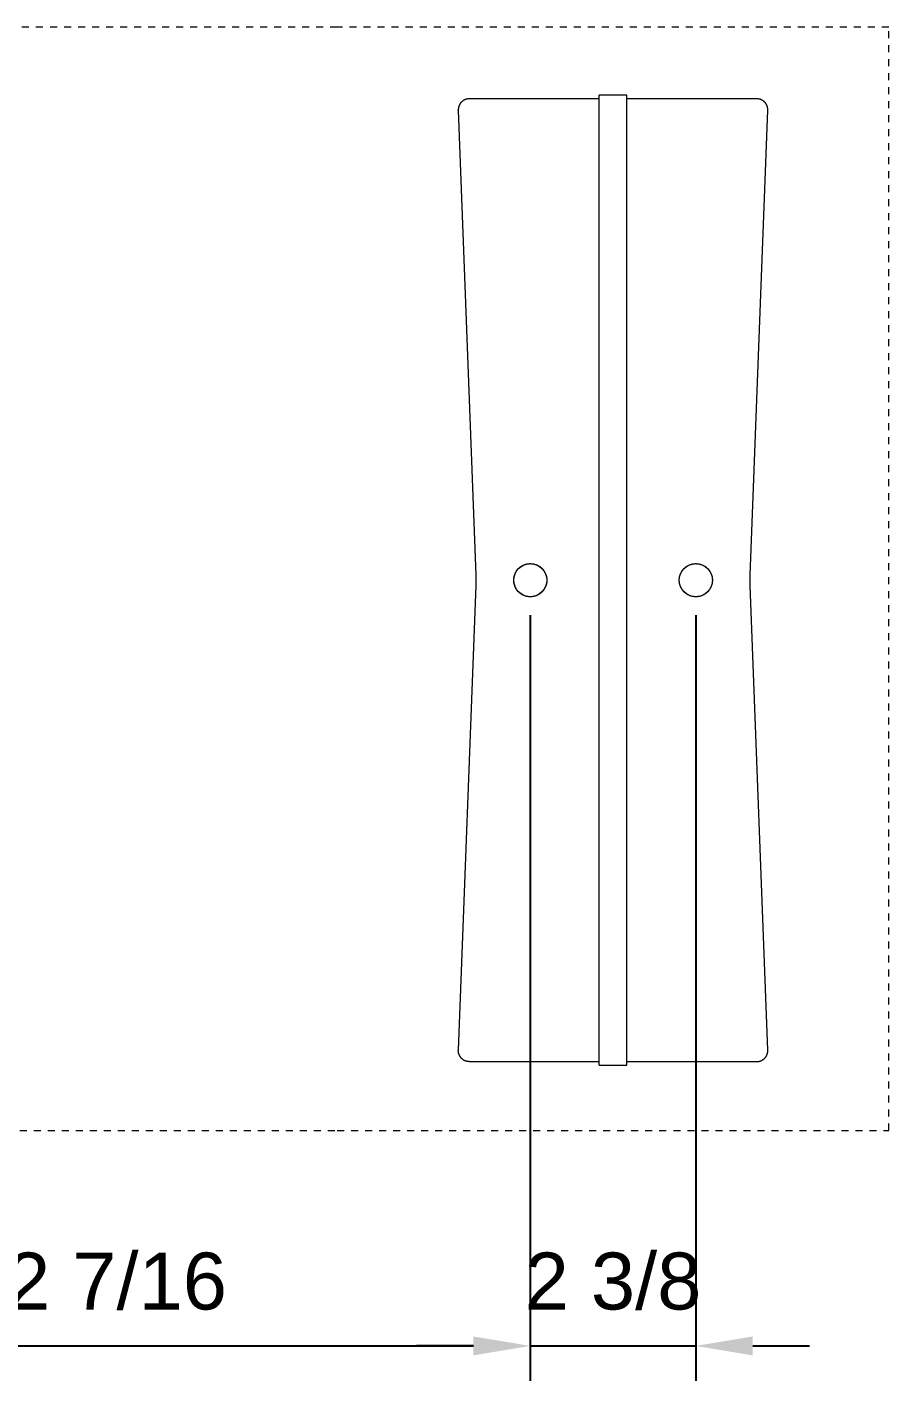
# Model space of a CAD drawing. Header units: inches. Extents: x -6 to 95, y -2 to 61.
# Drawn here: x 39.82 to 52.13, y -0.32 to 19.01 of the extents above; entities that cross this region are included whole.
import ezdxf

# ---------------------------------------------------------------- set-up
doc = ezdxf.new("R2010")
doc.units = ezdxf.units.IN
doc.linetypes.add('HIDDEN', pattern=[1.905, 1.27, -0.635])
for name, color, linetype, lineweight in [('ZANO_R', 7, 'Continuous', 0), ('ZANO_R_przerywana', 250, 'HIDDEN', 0), ('ZANO_W', 1, 'Continuous', 0)]:
    doc.layers.add(name, color=color, linetype=linetype, lineweight=lineweight)
doc.styles.get("Standard").update_dxf_attribs({"font": 'arial.ttf'})
doc.dimstyles.new('amerykanie', dxfattribs={"dimtxt": 50, "dimasz": 50, "dimexe": 0.5, "dimexo": 0.5, "dimgap": 1, "dimtad": 1, "dimdec": 0, "dimzin": 0, "dimlunit": 5, "dimtxsty": 'Standard', "dimcen": 0.09, "dimclrd": 1, "dimclre": 1, "dimclrt": 1, "dimazin": 0, "dimtfac": 1, "dimtdec": 0, "dimtmove": 0, "dimatfit": 3, "dimfxl": 1, "dimtzin": 0, "dimarcsym": 1})

# ---------------------------------------------------------------- blocks, each defined once
blk = doc.blocks.new('*D358')
at = {"layer": 'ZANO_W', "color": 1, "lineweight": -2}
for p, q in [((34.561, 10.617), (34.561, -0.316)), ((47.009, 10.617), (47.009, -0.316)), ((35.373, 0.184), (46.196, 0.184))]:
    blk.add_line(p, q, dxfattribs=at)
at = {"layer": 'ZANO_W', "color": 1}
for points in [[(35.373, 0.319), (35.373, 0.048), (34.561, 0.184)], [(46.196, 0.048), (46.196, 0.319), (47.009, 0.184)]]:
    blk.add_solid(points, dxfattribs=at)
at = {"layer": 'ZANO_W', "color": 1, "insert": (40.785, 1.104), "char_height": 0.8125, "attachment_point": 5}
blk.add_mtext('12 7/16', dxfattribs=at)
blk = doc.blocks.new('*D359')
at = {"layer": 'ZANO_W', "color": 1, "lineweight": -2}
for p, q in [((47.009, 10.617), (47.009, -0.316)), ((49.372, 10.617), (49.372, -0.316)), ((46.196, 0.184), (45.384, 0.184)), ((47.009, 0.184), (49.372, 0.184)), ((50.184, 0.184), (50.997, 0.184))]:
    blk.add_line(p, q, dxfattribs=at)
at = {"layer": 'ZANO_W', "color": 1}
for points in [[(46.196, 0.048), (46.196, 0.319), (47.009, 0.184)], [(50.184, 0.319), (50.184, 0.048), (49.372, 0.184)]]:
    blk.add_solid(points, dxfattribs=at)
at = {"layer": 'ZANO_W', "color": 1, "insert": (48.19, 1.104), "char_height": 0.8125, "attachment_point": 5}
blk.add_mtext('2 3/8', dxfattribs=at)

msp = doc.modelspace()

# ---------------------------------------------------------------- linework, layer by layer
at = {"layer": 'ZANO_R'}
for p, q in [((46.0803, 17.97956), (46.07533, 17.9775)), ((46.08534, 17.98145), (46.0803, 17.97956)), ((46.09044, 17.98316), (46.08534, 17.98145)), ((46.09559, 17.9847), (46.09044, 17.98316)), ((46.1008, 17.98607), (46.09559, 17.9847)), ((46.10604, 17.98725), (46.1008, 17.98607)), ((46.11133, 17.98825), (46.10604, 17.98725)), ((46.11665, 17.98908), (46.11133, 17.98825)), ((46.12199, 17.98972), (46.11665, 17.98908)), ((46.12735, 17.99018), (46.12199, 17.98972)), ((46.13272, 17.99045), (46.12735, 17.99018)), ((46.1381, 17.99055), (46.13272, 17.99045)), ((47.99328, 17.99055), (46.1381, 17.99055)), ((47.99328, 4.19078), (47.99328, 18.0434)), ((48.38719, 18.0434), (47.99328, 18.0434)), ((48.38719, 4.19078), (48.38719, 18.0434)), ((50.24237, 17.99055), (48.38719, 17.99055)), ((50.24777, 17.99045), (50.24237, 17.99055)), ((50.25315, 17.99018), (50.24777, 17.99045)), ((50.25852, 17.98972), (50.25315, 17.99018)), ((50.26387, 17.98907), (50.25852, 17.98972)), ((50.2692, 17.98824), (50.26387, 17.98907)), ((50.2745, 17.98724), (50.2692, 17.98824)), ((50.27976, 17.98605), (50.2745, 17.98724)), ((50.28497, 17.98468), (50.27976, 17.98605)), ((50.29014, 17.98313), (50.28497, 17.98468)), ((50.29525, 17.98141), (50.29014, 17.98313)), ((50.3003, 17.97951), (50.29525, 17.98141)), ((50.30527, 17.97745), (50.3003, 17.97951)), ((45.98063, 17.83836), (45.98054, 17.83298)), ((45.98057, 17.83002), (45.98054, 17.83298)), ((45.98065, 17.82706), (45.98057, 17.83002)), ((45.98091, 17.84373), (45.98063, 17.83836)), ((45.98065, 17.82706), (46.23022, 11.19085)), ((45.98136, 17.84909), (45.98091, 17.84373)), ((45.98201, 17.85444), (45.98136, 17.84909)), ((45.98283, 17.85975), (45.98201, 17.85444)), ((45.98383, 17.86504), (45.98283, 17.85975)), ((45.98502, 17.87029), (45.98383, 17.86504)), ((45.98638, 17.87549), (45.98502, 17.87029)), ((45.98792, 17.88065), (45.98638, 17.87549)), ((45.98964, 17.88575), (45.98792, 17.88065)), ((45.99152, 17.89078), (45.98964, 17.88575)), ((45.99358, 17.89576), (45.99152, 17.89078)), ((45.99581, 17.90065), (45.99358, 17.89576)), ((45.9982, 17.90547), (45.99581, 17.90065)), ((46.00076, 17.91021), (45.9982, 17.90547)), ((46.00348, 17.91485), (46.00076, 17.91021)), ((46.00635, 17.9194), (46.00348, 17.91485)), ((46.00938, 17.92385), (46.00635, 17.9194)), ((46.01255, 17.92819), (46.00938, 17.92385)), ((46.01588, 17.93242), (46.01255, 17.92819)), ((46.01934, 17.93653), (46.01588, 17.93242)), ((46.02295, 17.94053), (46.01934, 17.93653)), ((46.02669, 17.9444), (46.02295, 17.94053)), ((46.03056, 17.94813), (46.02669, 17.9444)), ((46.03455, 17.95174), (46.03056, 17.94813)), ((46.03866, 17.95521), (46.03455, 17.95174)), ((46.0429, 17.95853), (46.03866, 17.95521)), ((46.04724, 17.96171), (46.0429, 17.95853)), ((46.05169, 17.96473), (46.04724, 17.96171)), ((46.05623, 17.96761), (46.05169, 17.96473)), ((46.06088, 17.97032), (46.05623, 17.96761)), ((46.06561, 17.97288), (46.06088, 17.97032)), ((46.07043, 17.97527), (46.06561, 17.97288)), ((46.07533, 17.9775), (46.07043, 17.97527)), ((50.15026, 11.19085), (50.39983, 17.82706)), ((50.31018, 17.97521), (50.30527, 17.97745)), ((50.31501, 17.97281), (50.31018, 17.97521)), ((50.31975, 17.97024), (50.31501, 17.97281)), ((50.3244, 17.96751), (50.31975, 17.97024)), ((50.32895, 17.96463), (50.3244, 17.96751)), ((50.33341, 17.96159), (50.32895, 17.96463)), ((50.33775, 17.9584), (50.33341, 17.96159)), ((50.34199, 17.95506), (50.33775, 17.9584)), ((50.34611, 17.95158), (50.34199, 17.95506)), ((50.35011, 17.94796), (50.34611, 17.95158)), ((50.35398, 17.94421), (50.35011, 17.94796)), ((50.35772, 17.94032), (50.35398, 17.94421)), ((50.36132, 17.93632), (50.35772, 17.94032)), ((50.36479, 17.93219), (50.36132, 17.93632)), ((50.36811, 17.92794), (50.36479, 17.93219)), ((50.37128, 17.92358), (50.36811, 17.92794)), ((50.37431, 17.91912), (50.37128, 17.92358)), ((50.37718, 17.91455), (50.37431, 17.91912)), ((50.37989, 17.90989), (50.37718, 17.91455)), ((50.38244, 17.90514), (50.37989, 17.90989)), ((50.38483, 17.90031), (50.38244, 17.90514)), ((50.38705, 17.8954), (50.38483, 17.90031)), ((50.3891, 17.89041), (50.38705, 17.8954)), ((50.39098, 17.88535), (50.3891, 17.89041)), ((50.39268, 17.88024), (50.39098, 17.88535)), ((50.39421, 17.87507), (50.39268, 17.88024)), ((50.39556, 17.86985), (50.39421, 17.87507)), ((50.39674, 17.86459), (50.39556, 17.86985)), ((50.39773, 17.85929), (50.39674, 17.86459)), ((50.39854, 17.85396), (50.39773, 17.85929)), ((50.39916, 17.8486), (50.39854, 17.85396)), ((50.3996, 17.84323), (50.39916, 17.8486)), ((50.39986, 17.83784), (50.3996, 17.84323)), ((50.39983, 17.82706), (50.39994, 17.83245)), ((50.39994, 17.83245), (50.39986, 17.83784)), ((46.789, 11.20445), (46.79216, 11.21197)), ((46.79216, 11.21197), (46.79557, 11.21938)), ((46.79557, 11.21938), (46.79924, 11.22667)), ((46.79924, 11.22667), (46.80315, 11.23383)), ((46.80315, 11.23383), (46.80731, 11.24085)), ((46.80731, 11.24085), (46.81171, 11.24772)), ((46.81171, 11.24772), (46.81635, 11.25443)), ((46.81635, 11.25443), (46.82121, 11.26098)), ((46.82121, 11.26098), (46.8263, 11.26736)), ((46.8263, 11.26736), (46.8316, 11.27356)), ((46.8316, 11.27356), (46.83712, 11.27958)), ((46.83712, 11.27958), (46.84284, 11.28539)), ((46.84284, 11.28539), (46.84876, 11.29101)), ((46.84876, 11.29101), (46.85486, 11.29642)), ((46.85486, 11.29642), (46.86115, 11.30162)), ((46.86115, 11.30162), (46.86762, 11.3066)), ((46.86762, 11.3066), (46.87425, 11.31135)), ((46.87425, 11.31135), (46.88105, 11.31586)), ((46.88105, 11.31586), (46.88799, 11.32014)), ((46.88799, 11.32014), (46.89508, 11.32418)), ((46.89508, 11.32418), (46.9023, 11.32797)), ((46.9023, 11.32797), (46.90966, 11.33151)), ((46.90966, 11.33151), (46.91712, 11.3348)), ((46.91712, 11.3348), (46.9247, 11.33782)), ((46.9247, 11.33782), (46.93238, 11.34058)), ((46.93238, 11.34058), (46.94015, 11.34308)), ((46.94015, 11.34308), (46.948, 11.3453)), ((46.948, 11.3453), (46.95592, 11.34726)), ((46.95592, 11.34726), (46.9639, 11.34893)), ((46.9639, 11.34893), (46.97194, 11.35034)), ((46.97194, 11.35034), (46.98002, 11.35146)), ((46.98002, 11.35146), (46.98814, 11.3523)), ((46.98814, 11.3523), (46.99628, 11.35287)), ((46.99628, 11.35287), (47.00443, 11.35315)), ((47.00443, 11.35315), (47.01259, 11.35315)), ((47.01259, 11.35315), (47.02074, 11.35287)), ((47.02074, 11.35287), (47.02888, 11.3523)), ((47.02888, 11.3523), (47.037, 11.35146)), ((47.037, 11.35146), (47.04508, 11.35034)), ((47.04508, 11.35034), (47.05312, 11.34893)), ((47.05312, 11.34893), (47.0611, 11.34726)), ((47.0611, 11.34726), (47.06902, 11.3453)), ((47.06902, 11.3453), (47.07687, 11.34308)), ((47.07687, 11.34308), (47.08464, 11.34058)), ((47.08464, 11.34058), (47.09232, 11.33782)), ((47.09232, 11.33782), (47.0999, 11.3348)), ((47.0999, 11.3348), (47.10737, 11.33151)), ((47.10737, 11.33151), (47.11472, 11.32797)), ((47.11472, 11.32797), (47.12194, 11.32418)), ((47.12194, 11.32418), (47.12903, 11.32014)), ((47.12903, 11.32014), (47.13598, 11.31586)), ((47.13598, 11.31586), (47.14277, 11.31135)), ((47.14277, 11.31135), (47.1494, 11.3066)), ((47.1494, 11.3066), (47.15587, 11.30162)), ((47.15587, 11.30162), (47.16216, 11.29642)), ((47.16216, 11.29642), (47.16827, 11.29101)), ((47.16827, 11.29101), (47.17418, 11.28539)), ((47.17418, 11.28539), (47.1799, 11.27958)), ((47.1799, 11.27958), (47.18542, 11.27356)), ((47.18542, 11.27356), (47.19072, 11.26736)), ((47.19072, 11.26736), (47.19581, 11.26098)), ((47.19581, 11.26098), (47.20067, 11.25443)), ((47.20067, 11.25443), (47.20531, 11.24772)), ((47.20531, 11.24772), (47.20971, 11.24085)), ((47.20971, 11.24085), (47.21387, 11.23383)), ((47.21387, 11.23383), (47.21778, 11.22667)), ((47.21778, 11.22667), (47.22145, 11.21938)), ((47.22145, 11.21938), (47.22486, 11.21197)), ((47.22486, 11.21197), (47.22802, 11.20445)), ((49.15246, 11.20445), (49.15561, 11.21197)), ((49.15561, 11.21197), (49.15902, 11.21938)), ((49.15902, 11.21938), (49.16269, 11.22667)), ((49.16269, 11.22667), (49.16661, 11.23383)), ((49.16661, 11.23383), (49.17077, 11.24085)), ((49.17077, 11.24085), (49.17517, 11.24772)), ((49.17517, 11.24772), (49.1798, 11.25443)), ((49.1798, 11.25443), (49.18467, 11.26098)), ((49.18467, 11.26098), (49.18975, 11.26736)), ((49.18975, 11.26736), (49.19506, 11.27356)), ((49.19506, 11.27356), (49.20057, 11.27958)), ((49.20057, 11.27958), (49.20629, 11.28539)), ((49.20629, 11.28539), (49.21221, 11.29101)), ((49.21221, 11.29101), (49.21832, 11.29642)), ((49.21832, 11.29642), (49.22461, 11.30162)), ((49.22461, 11.30162), (49.23107, 11.3066)), ((49.23107, 11.3066), (49.2377, 11.31135)), ((49.2377, 11.31135), (49.2445, 11.31586)), ((49.2445, 11.31586), (49.25144, 11.32014)), ((49.25144, 11.32014), (49.25853, 11.32418)), ((49.25853, 11.32418), (49.26576, 11.32797)), ((49.26576, 11.32797), (49.27311, 11.33151)), ((49.27311, 11.33151), (49.28058, 11.3348)), ((49.28058, 11.3348), (49.28815, 11.33782)), ((49.28815, 11.33782), (49.29583, 11.34058)), ((49.29583, 11.34058), (49.3036, 11.34308)), ((49.3036, 11.34308), (49.31145, 11.3453)), ((49.31145, 11.3453), (49.31937, 11.34726)), ((49.31937, 11.34726), (49.32736, 11.34893)), ((49.32736, 11.34893), (49.33539, 11.35034)), ((49.33539, 11.35034), (49.34348, 11.35146)), ((49.34348, 11.35146), (49.35159, 11.3523)), ((49.35159, 11.3523), (49.35973, 11.35287)), ((49.35973, 11.35287), (49.36788, 11.35315)), ((49.36788, 11.35315), (49.37604, 11.35315)), ((49.37604, 11.35315), (49.3842, 11.35287)), ((49.3842, 11.35287), (49.39234, 11.3523)), ((49.39234, 11.3523), (49.40045, 11.35146)), ((49.40045, 11.35146), (49.40853, 11.35034)), ((49.40853, 11.35034), (49.41657, 11.34893)), ((49.41657, 11.34893), (49.42456, 11.34726)), ((49.42456, 11.34726), (49.43248, 11.3453)), ((49.43248, 11.3453), (49.44033, 11.34308)), ((49.44033, 11.34308), (49.4481, 11.34058)), ((49.4481, 11.34058), (49.45577, 11.33782)), ((49.45577, 11.33782), (49.46335, 11.3348)), ((49.46335, 11.3348), (49.47082, 11.33151)), ((49.47082, 11.33151), (49.47817, 11.32797)), ((49.47817, 11.32797), (49.4854, 11.32418)), ((49.4854, 11.32418), (49.49248, 11.32014)), ((49.49248, 11.32014), (49.49943, 11.31586)), ((49.49943, 11.31586), (49.50622, 11.31135)), ((49.50622, 11.31135), (49.51286, 11.3066)), ((49.51286, 11.3066), (49.51932, 11.30162)), ((49.51932, 11.30162), (49.52561, 11.29642)), ((49.52561, 11.29642), (49.53172, 11.29101)), ((49.53172, 11.29101), (49.53764, 11.28539)), ((49.53764, 11.28539), (49.54336, 11.27958)), ((49.54336, 11.27958), (49.54887, 11.27356)), ((49.54887, 11.27356), (49.55418, 11.26736)), ((49.55418, 11.26736), (49.55926, 11.26098)), ((49.55926, 11.26098), (49.56413, 11.25443)), ((49.56413, 11.25443), (49.56876, 11.24772)), ((49.56876, 11.24772), (49.57316, 11.24085)), ((49.57316, 11.24085), (49.57732, 11.23383)), ((49.57732, 11.23383), (49.58124, 11.22667)), ((49.58124, 11.22667), (49.5849, 11.21938)), ((49.5849, 11.21938), (49.58832, 11.21197)), ((49.58832, 11.21197), (49.59147, 11.20445)), ((46.23022, 11.04282), (45.98065, 4.40661)), ((46.23022, 11.19085), (46.23126, 11.15385)), ((46.23126, 11.07982), (46.23022, 11.04282)), ((46.23126, 11.15385), (46.23161, 11.11684)), ((46.23161, 11.11684), (46.23126, 11.07982)), ((46.77217, 11.11684), (46.77231, 11.12499)), ((46.77231, 11.10868), (46.77217, 11.11684)), ((46.77231, 11.12499), (46.77273, 11.13314)), ((46.77273, 11.10053), (46.77231, 11.10868)), ((46.77273, 11.13314), (46.77343, 11.14127)), ((46.77343, 11.0924), (46.77273, 11.10053)), ((46.77343, 11.14127), (46.77442, 11.14937)), ((46.77442, 11.0843), (46.77343, 11.0924)), ((46.77442, 11.14937), (46.77568, 11.15743)), ((46.77568, 11.07624), (46.77442, 11.0843)), ((46.77568, 11.15743), (46.77722, 11.16544)), ((46.77722, 11.06823), (46.77568, 11.07624)), ((46.77722, 11.16544), (46.77903, 11.1734)), ((46.77903, 11.06028), (46.77722, 11.06823)), ((46.77903, 11.1734), (46.78112, 11.18128)), ((46.78112, 11.05239), (46.77903, 11.06028)), ((46.78112, 11.18128), (46.78348, 11.18909)), ((46.78348, 11.04458), (46.78112, 11.05239)), ((46.78348, 11.18909), (46.78611, 11.19682)), ((46.78611, 11.03685), (46.78348, 11.04458)), ((46.78611, 11.19682), (46.789, 11.20445)), ((46.789, 11.02923), (46.78611, 11.03685)), ((46.79216, 11.0217), (46.789, 11.02923)), ((46.79557, 11.01429), (46.79216, 11.0217)), ((47.22486, 11.0217), (47.22145, 11.01429)), ((47.22802, 11.02923), (47.22486, 11.0217)), ((47.22802, 11.20445), (47.23091, 11.19682)), ((47.23091, 11.03685), (47.22802, 11.02923)), ((47.23091, 11.19682), (47.23354, 11.18909)), ((47.23354, 11.04458), (47.23091, 11.03685)), ((47.23354, 11.18909), (47.2359, 11.18128)), ((47.2359, 11.05239), (47.23354, 11.04458)), ((47.2359, 11.18128), (47.23799, 11.1734)), ((47.23799, 11.06028), (47.2359, 11.05239)), ((47.23799, 11.1734), (47.2398, 11.16544)), ((47.2398, 11.06823), (47.23799, 11.06028)), ((47.2398, 11.16544), (47.24134, 11.15743)), ((47.24134, 11.07624), (47.2398, 11.06823)), ((47.24134, 11.15743), (47.24261, 11.14937)), ((47.24261, 11.0843), (47.24134, 11.07624)), ((47.24261, 11.14937), (47.24359, 11.14127)), ((47.24359, 11.0924), (47.24261, 11.0843)), ((47.24359, 11.14127), (47.24429, 11.13314)), ((47.24429, 11.10053), (47.24359, 11.0924)), ((47.24429, 11.13314), (47.24472, 11.12499)), ((47.24472, 11.10868), (47.24429, 11.10053)), ((47.24472, 11.12499), (47.24486, 11.11684)), ((47.24486, 11.11684), (47.24472, 11.10868)), ((49.13562, 11.11684), (49.13576, 11.12499)), ((49.13576, 11.10868), (49.13562, 11.11684)), ((49.13576, 11.12499), (49.13618, 11.13314)), ((49.13618, 11.10053), (49.13576, 11.10868)), ((49.13618, 11.13314), (49.13689, 11.14127)), ((49.13689, 11.0924), (49.13618, 11.10053)), ((49.13689, 11.14127), (49.13787, 11.14937)), ((49.13787, 11.0843), (49.13689, 11.0924)), ((49.13787, 11.14937), (49.13913, 11.15743)), ((49.13913, 11.07624), (49.13787, 11.0843)), ((49.13913, 11.15743), (49.14067, 11.16544)), ((49.14067, 11.06823), (49.13913, 11.07624)), ((49.14067, 11.16544), (49.14249, 11.1734)), ((49.14249, 11.06028), (49.14067, 11.06823)), ((49.14249, 11.1734), (49.14458, 11.18128)), ((49.14458, 11.05239), (49.14249, 11.06028)), ((49.14458, 11.18128), (49.14694, 11.18909)), ((49.14694, 11.04458), (49.14458, 11.05239)), ((49.14694, 11.18909), (49.14956, 11.19682)), ((49.14956, 11.03685), (49.14694, 11.04458)), ((49.14956, 11.19682), (49.15246, 11.20445)), ((49.15246, 11.02923), (49.14956, 11.03685)), ((49.15561, 11.0217), (49.15246, 11.02923)), ((49.15902, 11.01429), (49.15561, 11.0217)), ((49.58832, 11.0217), (49.5849, 11.01429)), ((49.59147, 11.02923), (49.58832, 11.0217)), ((49.59147, 11.20445), (49.59436, 11.19682)), ((49.59436, 11.03685), (49.59147, 11.02923)), ((49.59436, 11.19682), (49.59699, 11.18909)), ((49.59699, 11.04458), (49.59436, 11.03685)), ((49.59699, 11.18909), (49.59935, 11.18128)), ((49.59935, 11.05239), (49.59699, 11.04458)), ((49.59935, 11.18128), (49.60144, 11.1734)), ((49.60144, 11.06028), (49.59935, 11.05239)), ((49.60144, 11.1734), (49.60326, 11.16544)), ((49.60326, 11.06823), (49.60144, 11.06028)), ((49.60326, 11.16544), (49.6048, 11.15743)), ((49.6048, 11.07624), (49.60326, 11.06823)), ((49.6048, 11.15743), (49.60606, 11.14937)), ((49.60606, 11.0843), (49.6048, 11.07624)), ((49.60606, 11.14937), (49.60704, 11.14127)), ((49.60704, 11.0924), (49.60606, 11.0843)), ((49.60704, 11.14127), (49.60775, 11.13314)), ((49.60775, 11.10053), (49.60704, 11.0924)), ((49.60775, 11.13314), (49.60817, 11.12499)), ((49.60817, 11.10868), (49.60775, 11.10053)), ((49.60817, 11.12499), (49.60831, 11.11684)), ((49.60831, 11.11684), (49.60817, 11.10868)), ((50.14902, 11.14151), (50.15026, 11.19085)), ((50.14902, 11.09216), (50.14902, 11.14151)), ((50.15026, 11.04282), (50.14902, 11.09216)), ((50.39983, 4.40661), (50.15026, 11.04282)), ((46.79924, 11.007), (46.79557, 11.01429)), ((46.80315, 10.99984), (46.79924, 11.007)), ((46.80731, 10.99283), (46.80315, 10.99984)), ((46.81171, 10.98595), (46.80731, 10.99283)), ((46.81635, 10.97924), (46.81171, 10.98595)), ((46.82121, 10.97269), (46.81635, 10.97924)), ((46.8263, 10.96631), (46.82121, 10.97269)), ((46.8316, 10.96011), (46.8263, 10.96631)), ((46.83712, 10.9541), (46.8316, 10.96011)), ((46.84284, 10.94828), (46.83712, 10.9541)), ((46.84876, 10.94266), (46.84284, 10.94828)), ((46.85486, 10.93725), (46.84876, 10.94266)), ((46.86115, 10.93205), (46.85486, 10.93725)), ((46.86762, 10.92708), (46.86115, 10.93205)), ((46.87425, 10.92233), (46.86762, 10.92708)), ((46.88105, 10.91781), (46.87425, 10.92233)), ((46.88799, 10.91353), (46.88105, 10.91781)), ((46.89508, 10.90949), (46.88799, 10.91353)), ((46.9023, 10.9057), (46.89508, 10.90949)), ((46.90966, 10.90216), (46.9023, 10.9057)), ((46.91712, 10.89887), (46.90966, 10.90216)), ((46.9247, 10.89585), (46.91712, 10.89887)), ((46.93238, 10.89309), (46.9247, 10.89585)), ((46.94015, 10.89059), (46.93238, 10.89309)), ((46.948, 10.88837), (46.94015, 10.89059)), ((46.95592, 10.88642), (46.948, 10.88837)), ((46.9639, 10.88474), (46.95592, 10.88642)), ((46.97194, 10.88334), (46.9639, 10.88474)), ((46.98002, 10.88221), (46.97194, 10.88334)), ((46.98814, 10.88137), (46.98002, 10.88221)), ((46.99628, 10.88081), (46.98814, 10.88137)), ((47.00443, 10.88053), (46.99628, 10.88081)), ((47.01259, 10.88053), (47.00443, 10.88053)), ((47.02074, 10.88081), (47.01259, 10.88053)), ((47.02888, 10.88137), (47.02074, 10.88081)), ((47.037, 10.88221), (47.02888, 10.88137)), ((47.04508, 10.88334), (47.037, 10.88221)), ((47.05312, 10.88474), (47.04508, 10.88334)), ((47.0611, 10.88642), (47.05312, 10.88474)), ((47.06902, 10.88837), (47.0611, 10.88642)), ((47.07687, 10.89059), (47.06902, 10.88837)), ((47.08464, 10.89309), (47.07687, 10.89059)), ((47.09232, 10.89585), (47.08464, 10.89309)), ((47.0999, 10.89887), (47.09232, 10.89585)), ((47.10737, 10.90216), (47.0999, 10.89887)), ((47.11472, 10.9057), (47.10737, 10.90216)), ((47.12194, 10.90949), (47.11472, 10.9057)), ((47.12903, 10.91353), (47.12194, 10.90949)), ((47.13598, 10.91781), (47.12903, 10.91353)), ((47.14277, 10.92233), (47.13598, 10.91781)), ((47.1494, 10.92708), (47.14277, 10.92233)), ((47.15587, 10.93205), (47.1494, 10.92708)), ((47.16216, 10.93725), (47.15587, 10.93205)), ((47.16827, 10.94266), (47.16216, 10.93725)), ((47.17418, 10.94828), (47.16827, 10.94266)), ((47.1799, 10.9541), (47.17418, 10.94828)), ((47.18542, 10.96011), (47.1799, 10.9541)), ((47.19072, 10.96631), (47.18542, 10.96011)), ((47.19581, 10.97269), (47.19072, 10.96631)), ((47.20067, 10.97924), (47.19581, 10.97269)), ((47.20531, 10.98595), (47.20067, 10.97924)), ((47.20971, 10.99283), (47.20531, 10.98595)), ((47.21387, 10.99984), (47.20971, 10.99283)), ((47.21778, 11.007), (47.21387, 10.99984)), ((47.22145, 11.01429), (47.21778, 11.007)), ((49.16269, 11.007), (49.15902, 11.01429)), ((49.16661, 10.99984), (49.16269, 11.007)), ((49.17077, 10.99283), (49.16661, 10.99984)), ((49.17517, 10.98595), (49.17077, 10.99283)), ((49.1798, 10.97924), (49.17517, 10.98595)), ((49.18467, 10.97269), (49.1798, 10.97924)), ((49.18975, 10.96631), (49.18467, 10.97269)), ((49.19506, 10.96011), (49.18975, 10.96631)), ((49.20057, 10.9541), (49.19506, 10.96011)), ((49.20629, 10.94828), (49.20057, 10.9541)), ((49.21221, 10.94266), (49.20629, 10.94828)), ((49.21832, 10.93725), (49.21221, 10.94266)), ((49.22461, 10.93205), (49.21832, 10.93725)), ((49.23107, 10.92708), (49.22461, 10.93205)), ((49.2377, 10.92233), (49.23107, 10.92708)), ((49.2445, 10.91781), (49.2377, 10.92233)), ((49.25144, 10.91353), (49.2445, 10.91781)), ((49.25853, 10.90949), (49.25144, 10.91353)), ((49.26576, 10.9057), (49.25853, 10.90949)), ((49.27311, 10.90216), (49.26576, 10.9057)), ((49.28058, 10.89887), (49.27311, 10.90216)), ((49.28815, 10.89585), (49.28058, 10.89887)), ((49.29583, 10.89309), (49.28815, 10.89585)), ((49.3036, 10.89059), (49.29583, 10.89309)), ((49.31145, 10.88837), (49.3036, 10.89059)), ((49.31937, 10.88642), (49.31145, 10.88837)), ((49.32736, 10.88474), (49.31937, 10.88642)), ((49.33539, 10.88334), (49.32736, 10.88474)), ((49.34348, 10.88221), (49.33539, 10.88334)), ((49.35159, 10.88137), (49.34348, 10.88221)), ((49.35973, 10.88081), (49.35159, 10.88137)), ((49.36788, 10.88053), (49.35973, 10.88081)), ((49.37604, 10.88053), (49.36788, 10.88053)), ((49.3842, 10.88081), (49.37604, 10.88053)), ((49.39234, 10.88137), (49.3842, 10.88081)), ((49.40045, 10.88221), (49.39234, 10.88137)), ((49.40853, 10.88334), (49.40045, 10.88221)), ((49.41657, 10.88474), (49.40853, 10.88334)), ((49.42456, 10.88642), (49.41657, 10.88474)), ((49.43248, 10.88837), (49.42456, 10.88642)), ((49.44033, 10.89059), (49.43248, 10.88837)), ((49.4481, 10.89309), (49.44033, 10.89059)), ((49.45577, 10.89585), (49.4481, 10.89309)), ((49.46335, 10.89887), (49.45577, 10.89585)), ((49.47082, 10.90216), (49.46335, 10.89887)), ((49.47817, 10.9057), (49.47082, 10.90216)), ((49.4854, 10.90949), (49.47817, 10.9057)), ((49.49248, 10.91353), (49.4854, 10.90949)), ((49.49943, 10.91781), (49.49248, 10.91353)), ((49.50622, 10.92233), (49.49943, 10.91781)), ((49.51286, 10.92708), (49.50622, 10.92233)), ((49.51932, 10.93205), (49.51286, 10.92708)), ((49.52561, 10.93725), (49.51932, 10.93205)), ((49.53172, 10.94266), (49.52561, 10.93725)), ((49.53764, 10.94828), (49.53172, 10.94266)), ((49.54336, 10.9541), (49.53764, 10.94828)), ((49.54887, 10.96011), (49.54336, 10.9541)), ((49.55418, 10.96631), (49.54887, 10.96011)), ((49.55926, 10.97269), (49.55418, 10.96631)), ((49.56413, 10.97924), (49.55926, 10.97269)), ((49.56876, 10.98595), (49.56413, 10.97924)), ((49.57316, 10.99283), (49.56876, 10.98595)), ((49.57732, 10.99984), (49.57316, 10.99283)), ((49.58124, 11.007), (49.57732, 10.99984)), ((49.5849, 11.01429), (49.58124, 11.007)), ((45.98057, 4.40365), (45.98054, 4.40069)), ((45.98063, 4.39531), (45.98054, 4.40069)), ((45.98065, 4.40661), (45.98057, 4.40365)), ((45.98091, 4.38994), (45.98063, 4.39531)), ((45.98136, 4.38458), (45.98091, 4.38994)), ((45.98201, 4.37924), (45.98136, 4.38458)), ((45.98283, 4.37392), (45.98201, 4.37924)), ((45.98383, 4.36863), (45.98283, 4.37392)), ((45.98502, 4.36339), (45.98383, 4.36863)), ((45.98638, 4.35818), (45.98502, 4.36339)), ((45.98792, 4.35303), (45.98638, 4.35818)), ((45.98964, 4.34793), (45.98792, 4.35303)), ((45.99152, 4.34289), (45.98964, 4.34793)), ((45.99358, 4.33792), (45.99152, 4.34289)), ((45.99581, 4.33302), (45.99358, 4.33792)), ((45.9982, 4.3282), (45.99581, 4.33302)), ((46.00076, 4.32347), (45.9982, 4.3282)), ((46.00348, 4.31882), (46.00076, 4.32347)), ((46.00635, 4.31428), (46.00348, 4.31882)), ((46.00938, 4.30983), (46.00635, 4.31428)), ((46.01255, 4.30549), (46.00938, 4.30983)), ((46.01588, 4.30126), (46.01255, 4.30549)), ((46.01934, 4.29714), (46.01588, 4.30126)), ((46.02295, 4.29315), (46.01934, 4.29714)), ((46.02669, 4.28928), (46.02295, 4.29315)), ((46.03056, 4.28554), (46.02669, 4.28928)), ((46.03455, 4.28193), (46.03056, 4.28554)), ((46.03866, 4.27847), (46.03455, 4.28193)), ((46.0429, 4.27514), (46.03866, 4.27847)), ((46.04724, 4.27197), (46.0429, 4.27514)), ((46.05169, 4.26894), (46.04724, 4.27197)), ((46.05623, 4.26607), (46.05169, 4.26894)), ((46.06088, 4.26335), (46.05623, 4.26607)), ((46.06561, 4.26079), (46.06088, 4.26335)), ((46.07043, 4.2584), (46.06561, 4.26079)), ((46.07533, 4.25617), (46.07043, 4.2584)), ((46.0803, 4.25411), (46.07533, 4.25617)), ((46.08534, 4.25223), (46.0803, 4.25411)), ((50.29525, 4.25226), (50.3003, 4.25416)), ((50.3003, 4.25416), (50.30527, 4.25623)), ((50.30527, 4.25623), (50.31018, 4.25846)), ((50.31018, 4.25846), (50.31501, 4.26087)), ((50.31501, 4.26087), (50.31975, 4.26343)), ((50.31975, 4.26343), (50.3244, 4.26616)), ((50.3244, 4.26616), (50.32895, 4.26905)), ((50.32895, 4.26905), (50.33341, 4.27209)), ((50.33341, 4.27209), (50.33775, 4.27528)), ((50.33775, 4.27528), (50.34199, 4.27861)), ((50.34199, 4.27861), (50.34611, 4.28209)), ((50.34611, 4.28209), (50.35011, 4.28571)), ((50.35011, 4.28571), (50.35398, 4.28947)), ((50.35398, 4.28947), (50.35772, 4.29335)), ((50.35772, 4.29335), (50.36132, 4.29736)), ((50.36132, 4.29736), (50.36479, 4.30149)), ((50.36479, 4.30149), (50.36811, 4.30573)), ((50.36811, 4.30573), (50.37128, 4.31009)), ((50.37128, 4.31009), (50.37431, 4.31456)), ((50.37431, 4.31456), (50.37718, 4.31912)), ((50.37718, 4.31912), (50.37989, 4.32378)), ((50.37989, 4.32378), (50.38244, 4.32853)), ((50.38244, 4.32853), (50.38483, 4.33336)), ((50.38483, 4.33336), (50.38705, 4.33828)), ((50.38705, 4.33828), (50.3891, 4.34326)), ((50.3891, 4.34326), (50.39098, 4.34832)), ((50.39098, 4.34832), (50.39268, 4.35343)), ((50.39268, 4.35343), (50.39421, 4.3586)), ((50.39421, 4.3586), (50.39556, 4.36382)), ((50.39556, 4.36382), (50.39674, 4.36909)), ((50.39674, 4.36909), (50.39773, 4.37439)), ((50.39773, 4.37439), (50.39854, 4.37972)), ((50.39854, 4.37972), (50.39916, 4.38507)), ((50.39916, 4.38507), (50.3996, 4.39045)), ((50.3996, 4.39045), (50.39986, 4.39583)), ((50.39994, 4.40122), (50.39983, 4.40661)), ((50.39986, 4.39583), (50.39994, 4.40122)), ((46.09044, 4.25051), (46.08534, 4.25223)), ((46.09559, 4.24897), (46.09044, 4.25051)), ((46.1008, 4.24761), (46.09559, 4.24897)), ((46.10604, 4.24642), (46.1008, 4.24761)), ((46.11133, 4.24542), (46.10604, 4.24642)), ((46.11665, 4.2446), (46.11133, 4.24542)), ((46.12199, 4.24395), (46.11665, 4.2446)), ((46.12735, 4.2435), (46.12199, 4.24395)), ((46.13272, 4.24322), (46.12735, 4.2435)), ((46.1381, 4.24313), (46.13272, 4.24322)), ((46.1381, 4.24313), (47.99328, 4.24313)), ((47.99328, 4.19078), (48.38719, 4.19078)), ((48.38719, 4.24313), (50.24237, 4.24313)), ((50.24237, 4.24313), (50.24777, 4.24322)), ((50.24777, 4.24322), (50.25315, 4.2435)), ((50.25315, 4.2435), (50.25852, 4.24396)), ((50.25852, 4.24396), (50.26387, 4.2446)), ((50.26387, 4.2446), (50.2692, 4.24543)), ((50.2692, 4.24543), (50.2745, 4.24644)), ((50.2745, 4.24644), (50.27976, 4.24763)), ((50.27976, 4.24763), (50.28497, 4.249)), ((50.28497, 4.249), (50.29014, 4.25054)), ((50.29014, 4.25054), (50.29525, 4.25226))]:
    msp.add_line(p, q, dxfattribs=at)
for centre in [(47.00851, 11.11684), (49.37196, 11.11684)]:
    msp.add_circle(centre, 0.23631, dxfattribs=at)
at = {"layer": 'ZANO_R_przerywana', "ltscale": 0.05}
for p, q in [((44.25115, 19.01471), (37.31835, 19.01471)), ((52.12933, 19.01471), (44.25115, 19.01471)), ((52.12933, 3.25836), (52.12933, 19.01471)), ((37.31835, 3.25836), (44.25115, 3.25836)), ((44.25115, 3.25836), (52.12933, 3.25836))]:
    msp.add_line(p, q, dxfattribs=at)

# ---------------------------------------------------------------- dimensions: what is measured, and where the dimension line sits
at = {"layer": 'ZANO_W'}
dim = msp.add_linear_dim(base=(47.00851, 0.18378), p1=(34.56099, 11.11686), p2=(47.00851, 11.11684), dimstyle='amerykanie', override={"dimtxt": 0.8125, "dimasz": 0.8125, "dimgap": 0.5, "dimdec": 4, "dimaunit": 1, "dimadec": 1, "dimtdec": 4, "dimtmove": 1, "dimfrac": 2}, dxfattribs=at)
dim.commit()
dim.dimension.update_dxf_attribs({"geometry": '*D358', "text_midpoint": (40.78475, 1.10389)})
dim = msp.add_linear_dim(base=(49.371964, 0.183783), p1=(47.008511, 11.116837), p2=(49.371964, 11.116837), dimstyle='amerykanie', override={"dimtxt": 0.8125, "dimasz": 0.8125, "dimgap": 0.5, "dimdec": 4, "dimaunit": 1, "dimadec": 1, "dimtdec": 4, "dimtmove": 1, "dimfrac": 2}, dxfattribs=at)
dim.commit()
dim.dimension.update_dxf_attribs({"geometry": '*D359', "text_midpoint": (48.190238, 0.183783), "dimtype": 160})

doc.saveas('drawing.dxf')
